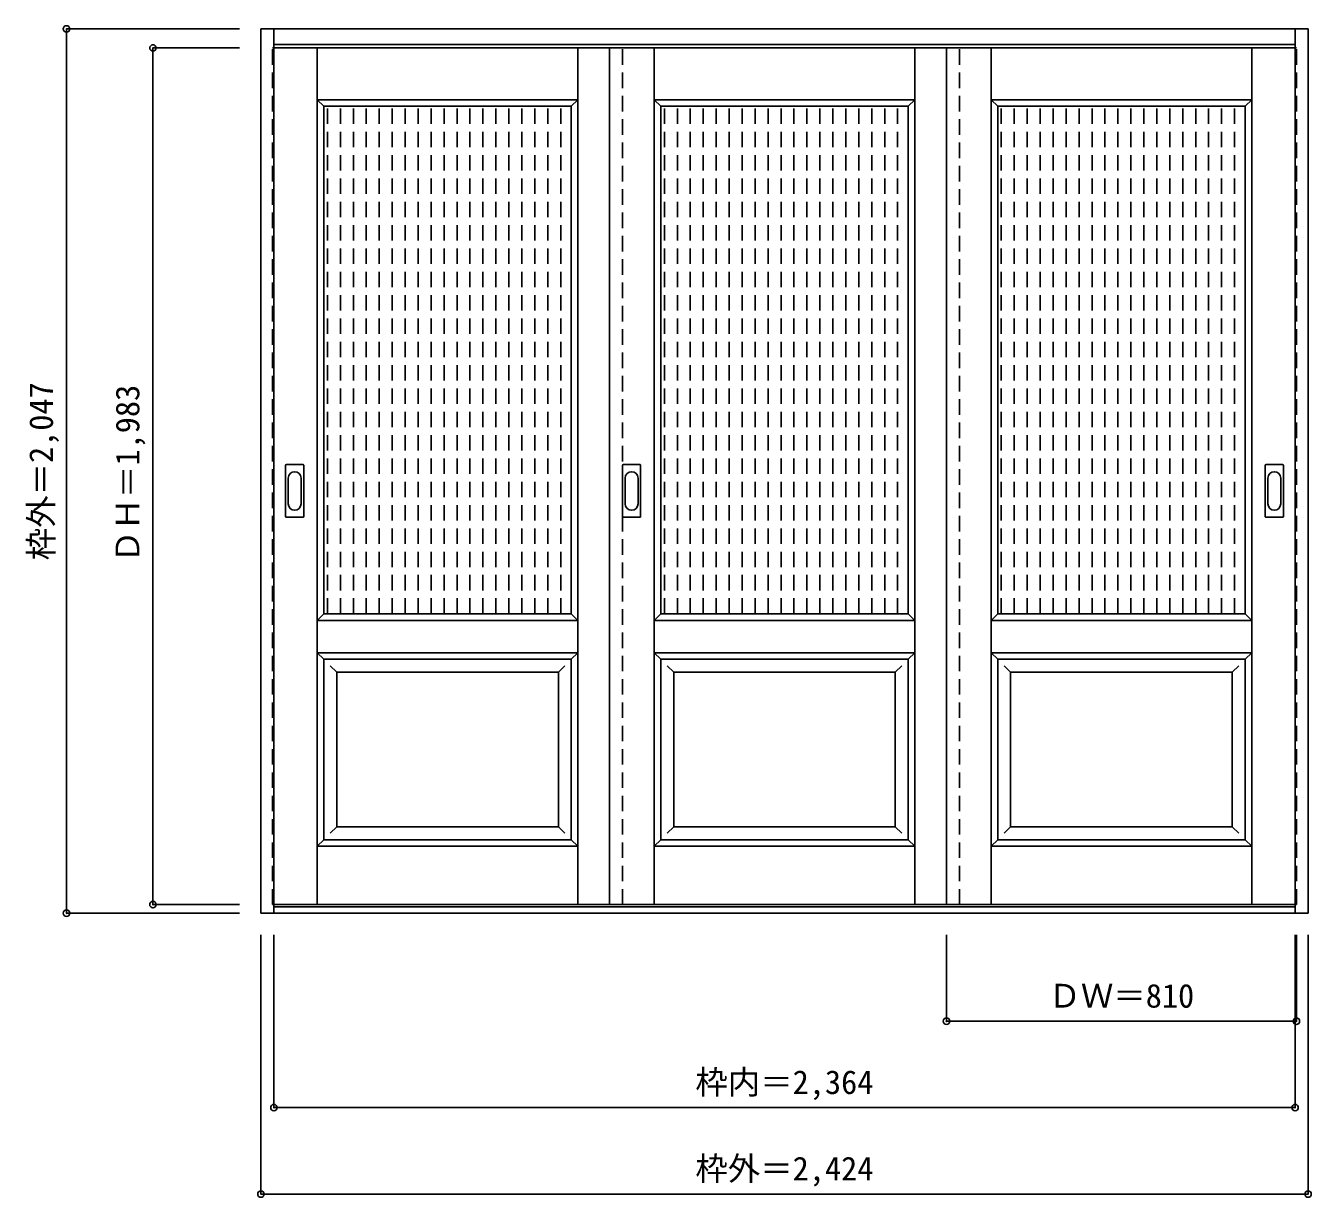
# Model space of a CAD drawing. Units: millimetres, scale not verified. Extents: x -1678 to 1298, y -1511 to 1201.
import ezdxf
from ezdxf.enums import TextEntityAlignment as Align

# ---------------------------------------------------------------- set-up
doc = ezdxf.new("R2010")
doc.units = ezdxf.units.MM
doc.header["$LTSCALE"] = 30
doc.header["$PDMODE"] = 32
doc.header["$PDSIZE"] = 15
doc.linetypes.add('DASHED1', pattern=[1.8, 1.2, -0.6])
doc.layers.add('0-0', color=7, linetype='Continuous')
doc.layers.add('0-1_寸法', color=7, linetype='Continuous')
doc.styles.add('ＭＳ ゴシック', font='')
doc.styles.get('ＭＳ ゴシック').set_extended_font_data('MS Gothic')

msp = doc.modelspace()

# ---------------------------------------------------------------- linework, layer by layer
at = {"layer": '0-0', "color": 3}
for p, q in [((-1133.88, 1193.8), (1290.12, 1193.8)), ((-1133.88, -853.2), (-1133.88, 1193.8)), ((-1103.88, -853.2), (-1103.88, 1193.8)), ((1260.12, -853.2), (1260.12, 1193.8)), ((1290.12, -853.2), (1290.12, 1193.8)), ((-1103.88, 1157.8), (1260.12, 1157.8)), ((-1103.88, 1149.8), (1260.12, 1149.8)), ((-326.88, 1149.8), (-326.88, -833.2)), ((453.12, -833.2), (453.12, 1149.8)), ((-988.38, 1014.8), (-415.38, 1014.8)), ((-988.38, -160.2), (-988.38, 1014.8)), ((-415.38, -160.2), (-415.38, 1014.8)), ((-208.38, 1014.8), (364.62, 1014.8)), ((-208.38, -160.2), (-208.38, 1014.8)), ((364.62, -160.2), (364.62, 1014.8)), ((571.62, 1014.8), (1144.62, 1014.8)), ((571.62, -160.2), (571.62, 1014.8)), ((1144.62, -160.2), (1144.62, 1014.8)), ((-1076.88, 64.8), (-1076.88, 183.8)), ((-1036.38, 185.3), (-1075.38, 185.3)), ((-1034.88, 64.8), (-1034.88, 183.8)), ((-296.88, 64.8), (-296.88, 183.8)), ((-256.38, 185.3), (-295.38, 185.3)), ((-254.88, 64.8), (-254.88, 183.8)), ((1191.12, 64.8), (1191.12, 183.8)), ((1231.62, 185.3), (1192.62, 185.3)), ((1233.12, 64.8), (1233.12, 183.8)), ((-1075.38, 63.3), (-1036.38, 63.3)), ((-295.38, 63.3), (-256.38, 63.3)), ((1192.62, 63.3), (1231.62, 63.3)), ((-988.38, -160.2), (-415.38, -160.2)), ((-208.38, -160.2), (364.62, -160.2)), ((571.62, -160.2), (1144.62, -160.2)), ((-988.38, -265.2), (-415.38, -265.2)), ((-988.38, -683.2), (-988.38, -265.2)), ((-415.38, -683.2), (-415.38, -265.2)), ((-208.38, -265.2), (364.62, -265.2)), ((-208.38, -683.2), (-208.38, -265.2)), ((364.62, -683.2), (364.62, -265.2)), ((571.62, -265.2), (1144.62, -265.2)), ((571.62, -683.2), (571.62, -265.2)), ((1144.62, -683.2), (1144.62, -265.2)), ((-988.38, -683.2), (-415.38, -683.2)), ((-208.38, -683.2), (364.62, -683.2)), ((571.62, -683.2), (1144.62, -683.2)), ((-1103.88, -833.2), (1260.12, -833.2)), ((1290.12, -853.2), (-1133.88, -853.2)), ((1260.12, -838.2), (-1103.88, -838.2))]:
    msp.add_line(p, q, dxfattribs=at)
at = {"layer": '0-0', "color": 4, "linetype": 'DASHED1'}
for p, q in [((-1106.88, 1149.8), (-1103.88, 1149.8)), ((-296.88, -833.2), (-296.88, 1149.8)), ((483.12, -833.2), (483.12, 1149.8)), ((-979.96, -160.2), (-979.96, 1014.8)), ((-949.96, -160.2), (-949.96, 1014.8)), ((-919.96, -160.2), (-919.96, 1014.8)), ((-889.96, -160.2), (-889.96, 1014.8)), ((-859.96, -160.2), (-859.96, 1014.8)), ((-829.96, -160.2), (-829.96, 1014.8)), ((-799.96, -160.2), (-799.96, 1014.8)), ((-769.96, -160.2), (-769.96, 1014.8)), ((-739.96, -160.2), (-739.96, 1014.8)), ((-709.96, -160.2), (-709.96, 1014.8)), ((-679.96, -160.2), (-679.96, 1014.8)), ((-649.96, -160.2), (-649.96, 1014.8)), ((-619.96, -160.2), (-619.96, 1014.8)), ((-589.96, -160.2), (-589.96, 1014.8)), ((-559.96, -160.2), (-559.96, 1014.8)), ((-529.96, -160.2), (-529.96, 1014.8)), ((-499.96, -160.2), (-499.96, 1014.8)), ((-469.96, -160.2), (-469.96, 1014.8)), ((-439.96, -160.2), (-439.96, 1014.8)), ((-199.96, -160.2), (-199.96, 1014.8)), ((-169.96, -160.2), (-169.96, 1014.8)), ((-139.96, -160.2), (-139.96, 1014.8)), ((-109.96, -160.2), (-109.96, 1014.8)), ((-79.96, -160.2), (-79.96, 1014.8)), ((-49.96, -160.2), (-49.96, 1014.8)), ((-19.96, -160.2), (-19.96, 1014.8)), ((10.04, -160.2), (10.04, 1014.8)), ((40.04, -160.2), (40.04, 1014.8)), ((70.04, -160.2), (70.04, 1014.8)), ((100.04, -160.2), (100.04, 1014.8)), ((130.04, -160.2), (130.04, 1014.8)), ((160.04, -160.2), (160.04, 1014.8)), ((190.04, -160.2), (190.04, 1014.8)), ((220.04, -160.2), (220.04, 1014.8)), ((250.04, -160.2), (250.04, 1014.8)), ((280.04, -160.2), (280.04, 1014.8)), ((310.04, -160.2), (310.04, 1014.8)), ((340.04, -160.2), (340.04, 1014.8)), ((580.04, -160.2), (580.04, 1014.8)), ((610.04, -160.2), (610.04, 1014.8)), ((640.04, -160.2), (640.04, 1014.8)), ((670.04, -160.2), (670.04, 1014.8)), ((700.04, -160.2), (700.04, 1014.8)), ((730.04, -160.2), (730.04, 1014.8)), ((760.04, -160.2), (760.04, 1014.8)), ((790.04, -160.2), (790.04, 1014.8)), ((820.04, -160.2), (820.04, 1014.8)), ((850.04, -160.2), (850.04, 1014.8)), ((880.04, -160.2), (880.04, 1014.8)), ((910.04, -160.2), (910.04, 1014.8)), ((940.04, -160.2), (940.04, 1014.8)), ((970.04, -160.2), (970.04, 1014.8)), ((1000.04, -160.2), (1000.04, 1014.8)), ((1030.04, -160.2), (1030.04, 1014.8)), ((1060.04, -160.2), (1060.04, 1014.8)), ((1090.04, -160.2), (1090.04, 1014.8)), ((1120.04, -160.2), (1120.04, 1014.8))]:
    msp.add_line(p, q, dxfattribs=at)
at = {"layer": '0-0'}
for p, q in [((-1003.38, -833.2), (-1003.38, 1149.8)), ((-400.38, -833.2), (-400.38, 1149.8)), ((-223.38, -833.2), (-223.38, 1149.8)), ((379.62, -833.2), (379.62, 1149.8)), ((556.62, -833.2), (556.62, 1149.8)), ((1159.62, -833.2), (1159.62, 1149.8)), ((-1003.38, 1029.8), (-988.38, 1014.8)), ((-1003.38, 1029.8), (-400.38, 1029.8)), ((-400.38, 1029.8), (-415.38, 1014.8)), ((-223.38, 1029.8), (-208.38, 1014.8)), ((-223.38, 1029.8), (379.62, 1029.8)), ((379.62, 1029.8), (364.62, 1014.8)), ((556.62, 1029.8), (571.62, 1014.8)), ((556.62, 1029.8), (1159.62, 1029.8)), ((1159.62, 1029.8), (1144.62, 1014.8)), ((-1070.88, 153.9), (-1070.88, 94.7)), ((-1040.88, 94.7), (-1040.88, 153.9)), ((-290.88, 153.9), (-290.88, 94.7)), ((-260.88, 94.7), (-260.88, 153.9)), ((1197.12, 153.9), (1197.12, 94.7)), ((1227.12, 94.7), (1227.12, 153.9)), ((-988.38, -160.2), (-1003.38, -175.2)), ((-1003.38, -175.2), (-400.38, -175.2)), ((-415.38, -160.2), (-400.38, -175.2)), ((-208.38, -160.2), (-223.38, -175.2)), ((-223.38, -175.2), (379.62, -175.2)), ((364.62, -160.2), (379.62, -175.2)), ((571.62, -160.2), (556.62, -175.2)), ((556.62, -175.2), (1159.62, -175.2)), ((1144.62, -160.2), (1159.62, -175.2)), ((-1003.38, -250.2), (-988.38, -265.2)), ((-1003.38, -250.2), (-400.38, -250.2)), ((-400.38, -250.2), (-415.38, -265.2)), ((-223.38, -250.2), (-208.38, -265.2)), ((-223.38, -250.2), (379.62, -250.2)), ((379.62, -250.2), (364.62, -265.2)), ((556.62, -250.2), (571.62, -265.2)), ((556.62, -250.2), (1159.62, -250.2)), ((1159.62, -250.2), (1144.62, -265.2)), ((-973.38, -280.2), (-958.38, -295.2)), ((-958.38, -653.2), (-958.38, -295.2)), ((-958.38, -295.2), (-445.38, -295.2)), ((-430.38, -280.2), (-445.38, -295.2)), ((-445.38, -653.2), (-445.38, -295.2)), ((-193.38, -280.2), (-178.38, -295.2)), ((-178.38, -653.2), (-178.38, -295.2)), ((-178.38, -295.2), (334.62, -295.2)), ((349.62, -280.2), (334.62, -295.2)), ((334.62, -653.2), (334.62, -295.2)), ((586.62, -280.2), (601.62, -295.2)), ((601.62, -653.2), (601.62, -295.2)), ((601.62, -295.2), (1114.62, -295.2)), ((1129.62, -280.2), (1114.62, -295.2)), ((1114.62, -653.2), (1114.62, -295.2)), ((-958.38, -653.2), (-973.38, -668.2)), ((-958.38, -653.2), (-445.38, -653.2)), ((-445.38, -653.2), (-430.38, -668.2)), ((-178.38, -653.2), (-193.38, -668.2)), ((-178.38, -653.2), (334.62, -653.2)), ((334.62, -653.2), (349.62, -668.2)), ((601.62, -653.2), (586.62, -668.2)), ((601.62, -653.2), (1114.62, -653.2)), ((1114.62, -653.2), (1129.62, -668.2)), ((-988.38, -683.2), (-1003.38, -698.2)), ((-415.38, -683.2), (-400.38, -698.2)), ((-208.38, -683.2), (-223.38, -698.2)), ((364.62, -683.2), (379.62, -698.2)), ((571.62, -683.2), (556.62, -698.2)), ((1144.62, -683.2), (1159.62, -698.2)), ((-1003.38, -698.2), (-400.38, -698.2)), ((-223.38, -698.2), (379.62, -698.2)), ((556.62, -698.2), (1159.62, -698.2))]:
    msp.add_line(p, q, dxfattribs=at)
at = {"layer": '0-0', "color": 4, "linetype": 'DASHED1'}
for points in [[(-1103.88, -833.2), (-1106.88, -833.2), (-1106.88, 1149.8)], [(1260.12, -833.2), (1263.12, -833.2), (1263.12, 1149.8), (1260.12, 1149.8)]]:
    msp.add_lwpolyline(points, dxfattribs=at)
at = {"layer": '0-0', "color": 3}
for centre, start, end in [((-1075.38, 183.8), 90, 180), ((-1036.38, 183.8), 0, 90), ((-295.38, 183.8), 90, 180), ((-256.38, 183.8), 0, 90), ((1192.62, 183.8), 90, 180), ((1231.62, 183.8), 0, 90), ((-1075.38, 64.8), 180, 270), ((-1036.38, 64.8), 270, 0), ((-295.38, 64.8), 180, 270), ((-256.38, 64.8), 270, 0), ((1192.62, 64.8), 180, 270), ((1231.62, 64.8), 270, 0)]:
    msp.add_arc(centre, 1.5, start, end, dxfattribs=at)
at = {"layer": '0-0'}
for centre, start, end in [((-1055.88, 153.9), 0, 180), ((-275.88, 153.9), 0, 180), ((1212.12, 153.9), 0, 180), ((-1055.88, 94.7), 180, 0), ((-275.88, 94.7), 180, 0), ((1212.12, 94.7), 180, 0)]:
    msp.add_arc(centre, 15, start, end, dxfattribs=at)
at = {"layer": '0-1_寸法', "color": 4}
for p, q in [((-1583.88, 1193.8), (-1183.88, 1193.8)), ((-1383.88, 1149.8), (-1383.88, -833.2)), ((-1383.88, 1149.8), (-1183.88, 1149.8)), ((-1383.88, -833.2), (-1183.88, -833.2)), ((-1133.88, -1503.2), (-1133.88, -903.2)), ((-1103.88, -1303.2), (-1103.88, -903.2)), ((453.12, -1103.2), (453.12, -903.2)), ((1263.12, -1103.2), (1263.12, -903.2)), ((1263.12, -1103.2), (453.12, -1103.2))]:
    msp.add_line(p, q, dxfattribs=at)
for points in [[(-1583.88, 1193.8), (-1583.88, -853.2), (-1183.88, -853.2)], [(-1133.88, -1503.2), (1290.12, -1503.2), (1290.12, -903.2)], [(-1103.88, -1303.2), (1260.12, -1303.2), (1260.12, -903.2)]]:
    msp.add_lwpolyline(points, dxfattribs=at)
at = {"layer": '0-1_寸法'}
for p in [(-1583.88, 1193.8), (-1383.88, 1149.8), (-1383.88, -833.2), (-1583.88, -853.2), (453.12, -1103.2), (1263.12, -1103.2), (-1103.88, -1303.2), (1260.12, -1303.2), (-1133.88, -1503.2), (1290.12, -1503.2)]:
    msp.add_point(p, dxfattribs=at)

# ---------------------------------------------------------------- texts
at = {"layer": '0-1_寸法', "style": 'ＭＳ ゴシック'}
for s, p in [('枠外＝2,047', (-1598.88, -35.95)), ('ＤＨ＝1,983', (-1398.88, -41.95))]:
    msp.add_text(s, height=54.99, rotation=90, dxfattribs=at).set_placement(p, align=Align.BOTTOM_LEFT)
for s, p in [('ＤＷ＝810', (689.37, -1088.2)), ('枠内＝2,364', (-128.13, -1288.2)), ('枠外＝2,424', (-128.13, -1488.2))]:
    msp.add_text(s, height=54.99, dxfattribs=at).set_placement(p, align=Align.BOTTOM_LEFT)

doc.saveas('drawing.dxf')
